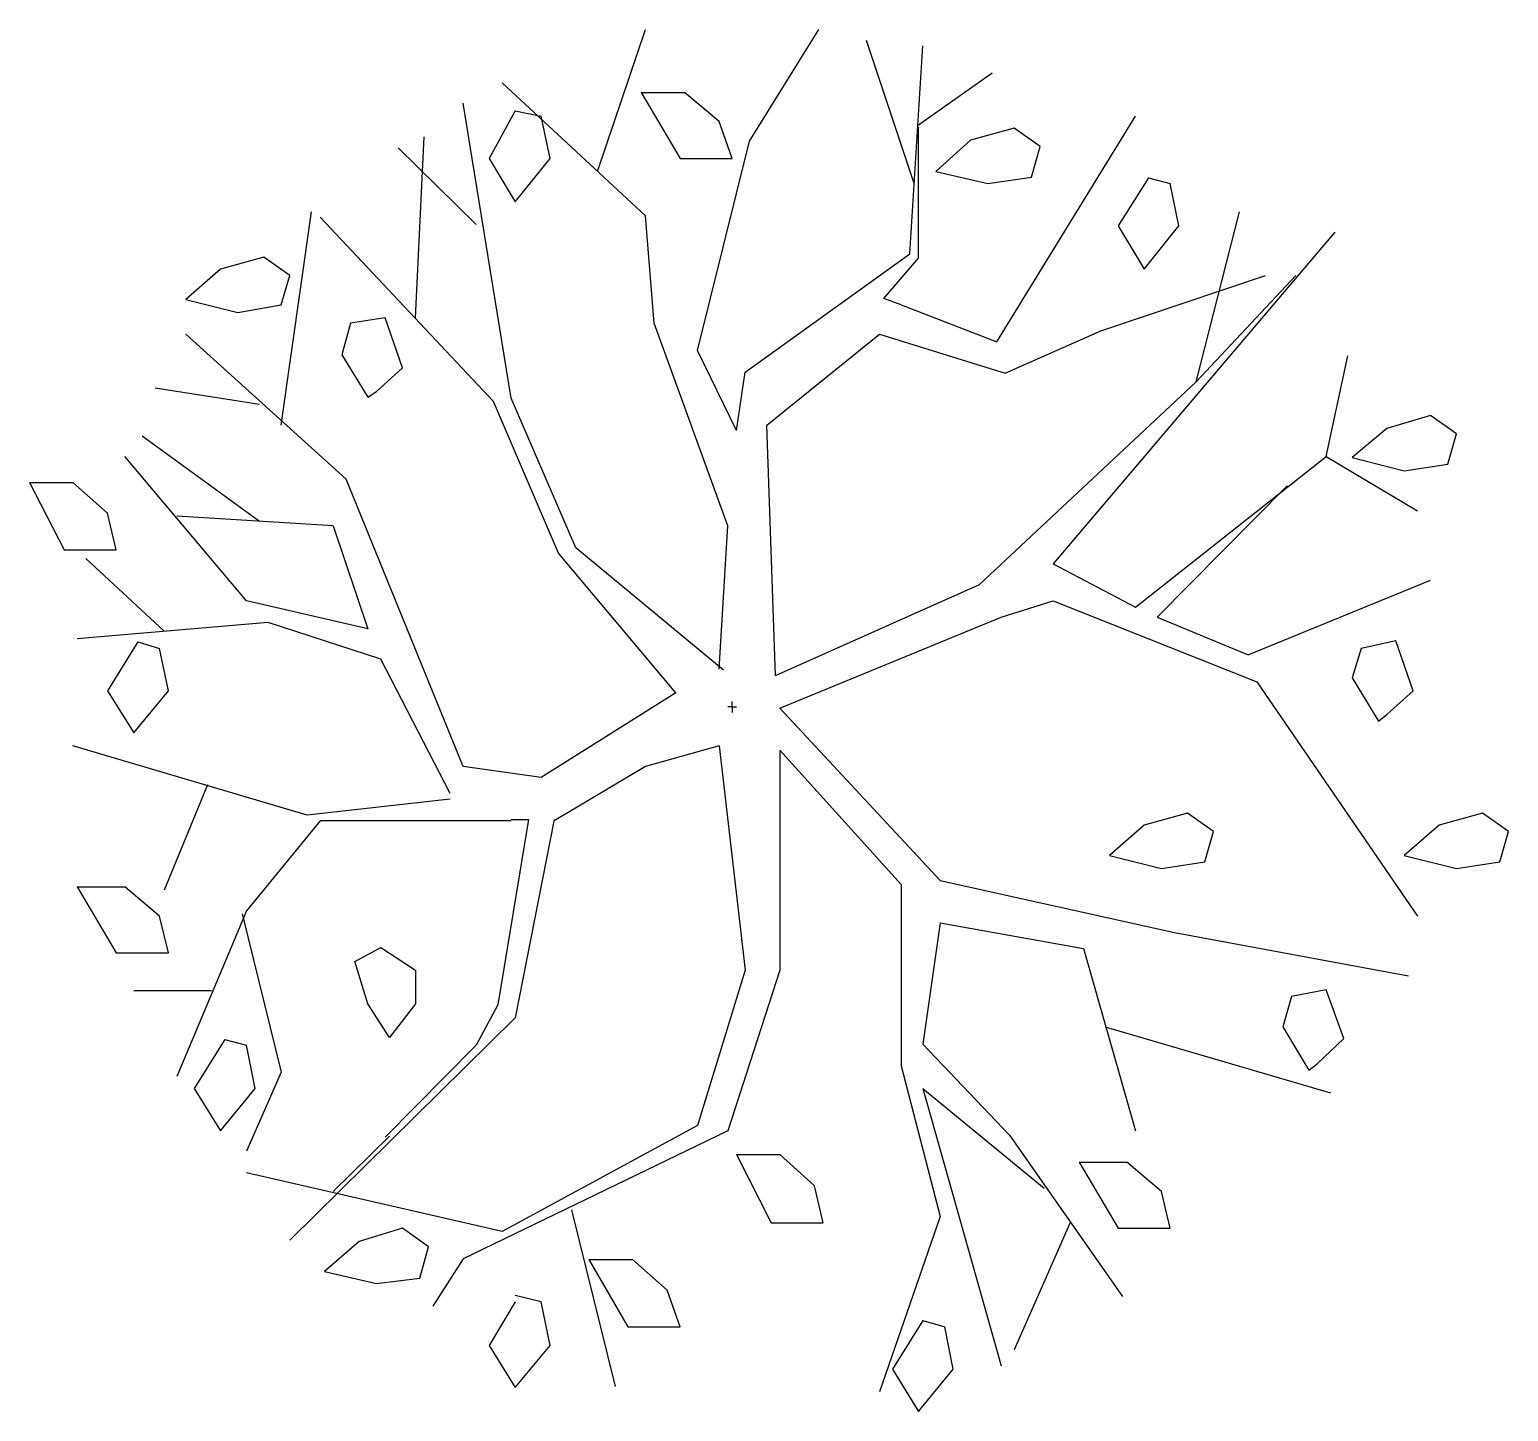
# Model space of a CAD drawing. Extents: x 325294 to 326360, y 69367 to 70363.
import ezdxf

# ---------------------------------------------------------------- set-up
doc = ezdxf.new("R2010")
doc.units = 0
doc.header["$MEASUREMENT"] = 0
doc.layers.get('0').update_dxf_attribs({"linetype": 'CONTINUOUS'})

msp = doc.modelspace()

# ---------------------------------------------------------------- linework, layer by layer
at = {"color": 7, "linetype": 'CONTINUOUS'}
for p, q in [((325703.5, 70261.3), (325737.8, 70362.9)), ((325812.8, 70282.4), (325862.8, 70362.9)), ((325931.6, 70251.9), (325897.2, 70355.1)), ((325928.5, 70201.2), (325937.8, 70351.2)), ((325934.7, 70294.1), (325987.8, 70331.6)), ((325737.8, 70228.5), (325634.7, 70324.6)), ((325734.7, 70317.6), (325766, 70317.6)), ((325734.7, 70317.6), (325762.8, 70269.9)), ((325791, 70296.5), (325766, 70317.6)), ((325641, 70097.3), (325606.6, 70309.8)), ((325644.1, 70304.3), (325625.3, 70269.9)), ((325644.1, 70304.3), (325662.8, 70300.4)), ((325669.1, 70269.9), (325662.8, 70300.4)), ((325991, 70137.9), (326091, 70300.4)), ((325800.3, 70269.9), (325791, 70296.5)), ((325934.7, 70198), (325934.7, 70292.6)), ((326003.5, 70291.8), (325972.2, 70283.2)), ((326022.2, 70278.5), (326003.5, 70291.8)), ((325572.2, 70155.1), (325578.5, 70285.5)), ((325775.3, 70131.6), (325812.8, 70282.4)), ((325972.2, 70283.2), (325947.2, 70260.5)), ((326016, 70256.6), (326022.2, 70278.5)), ((325616, 70222.3), (325559.7, 70277.7)), ((325625.3, 70269.9), (325644.1, 70238.7)), ((325644.1, 70238.7), (325669.1, 70269.9)), ((325762.8, 70269.9), (325800.3, 70269.9)), ((325947.2, 70260.5), (325984.7, 70251.9)), ((325984.7, 70251.9), (326016, 70256.6)), ((326100.3, 70255.9), (326078.5, 70221.5)), ((326100.3, 70255.9), (326116, 70251.9)), ((326122.2, 70221.5), (326116, 70251.9)), ((325475.3, 70077.7), (325497.2, 70231.6)), ((325628.5, 70094.9), (325503.5, 70227.7)), ((325744.1, 70151.2), (325737.8, 70228.5)), ((326134.7, 70109), (326166, 70231.6)), ((326234.7, 70216.8), (326031.6, 69977.7)), ((326078.5, 70221.5), (326097.2, 70190.2)), ((326097.2, 70190.2), (326122.2, 70221.5)), ((325462.8, 70198.8), (325431.6, 70190.2)), ((325481.6, 70185.5), (325462.8, 70198.8)), ((325809.7, 70116), (325928.5, 70201.2)), ((325909.7, 70169.1), (325934.7, 70198)), ((325431.6, 70190.2), (325406.6, 70168.4)), ((325475.3, 70164.4), (325481.6, 70185.5)), ((326066, 70145.7), (326184.7, 70185.5)), ((326134.7, 70109), (326206.6, 70185.5)), ((325406.6, 70168.4), (325444.1, 70159)), ((325444.1, 70159), (325475.3, 70164.4)), ((325922.2, 70164.4), (325909.7, 70169.1)), ((325922.2, 70164.4), (325991, 70137.9)), ((325525.3, 70151.2), (325519.1, 70128.5)), ((325550.3, 70155.1), (325525.3, 70151.2)), ((325562.8, 70119.1), (325550.3, 70155.1)), ((325797.2, 70005.1), (325744.1, 70151.2)), ((325522.2, 70038.7), (325406.6, 70143.4)), ((325825.3, 70077.7), (325906.6, 70143.4)), ((325906.6, 70143.4), (325997.2, 70115.2)), ((325997.2, 70115.2), (326066, 70145.7)), ((325803.5, 70073.8), (325775.3, 70131.6)), ((325519.1, 70128.5), (325537.8, 70098)), ((325544.1, 70101.9), (325562.8, 70119.1)), ((326228.5, 70055.1), (326244.1, 70127.7)), ((325803.5, 70073.8), (325809.7, 70116)), ((325978.5, 69962.9), (326134.7, 70109)), ((325459.7, 70092.6), (325384.7, 70104.3)), ((325537.8, 70098), (325544.1, 70101.9)), ((325687.8, 69989.4), (325641, 70097.3)), ((325675.3, 69985.5), (325628.5, 70094.9)), ((325831.6, 69897.3), (325825.3, 70077.7)), ((326303.5, 70084.8), (326272.2, 70075.4)), ((326322.2, 70071.5), (326303.5, 70084.8)), ((325459.7, 70008.2), (325375.3, 70069.9)), ((326272.2, 70075.4), (326247.2, 70054.3)), ((326316, 70049.6), (326322.2, 70071.5)), ((325450.3, 69951.2), (325362.8, 70055.1)), ((326091, 69946.5), (326228.5, 70055.1)), ((326228.5, 70055.1), (326294.1, 70016)), ((326247.2, 70054.3), (326284.7, 70044.9)), ((326284.7, 70044.9), (326316, 70049.6)), ((325294.1, 70036.3), (325325.3, 70036.3)), ((325294.1, 70036.3), (325319.1, 69987.9)), ((325350.3, 70014.4), (325325.3, 70036.3)), ((325606.6, 69831.6), (325522.2, 70038.7)), ((326106.6, 69939.4), (326200.3, 70034)), ((325356.6, 69987.9), (325350.3, 70014.4)), ((325512.8, 70005.1), (325400.3, 70012.1)), ((325512.8, 70005.1), (325537.8, 69930.9)), ((325791, 69901.9), (325797.2, 70005.1)), ((325319.1, 69987.9), (325356.6, 69987.9)), ((325391, 69929.3), (325334.7, 69981.6)), ((325759.7, 69884.8), (325675.3, 69985.5)), ((325794.1, 69901.2), (325687.8, 69989.4)), ((326031.6, 69977.7), (326091, 69946.5)), ((325831.6, 69897.3), (325978.5, 69962.9)), ((326172.2, 69912.1), (326303.5, 69966)), ((325537.8, 69930.9), (325450.3, 69951.2)), ((325994.1, 69939.4), (326031.6, 69951.2)), ((326031.6, 69951.2), (326178.5, 69892.6)), ((325834.7, 69873.8), (325994.1, 69939.4)), ((326106.6, 69939.4), (326172.2, 69912.1)), ((325466, 69935.5), (325328.5, 69923.8)), ((325547.2, 69909), (325466, 69935.5)), ((325372.2, 69921.5), (325350.3, 69886.3)), ((325372.2, 69921.5), (325387.8, 69916.8)), ((325394.1, 69886.3), (325387.8, 69916.8)), ((326253.5, 69916.8), (326247.2, 69895.7)), ((326278.5, 69922.3), (326253.5, 69916.8)), ((326291, 69886.3), (326278.5, 69922.3)), ((325597.2, 69812.1), (325547.2, 69909)), ((326247.2, 69895.7), (326266, 69864.4)), ((325350.3, 69886.3), (325369.1, 69855.9)), ((325369.1, 69855.9), (325394.1, 69886.3)), ((325759.7, 69884.8), (325662.8, 69823.8)), ((326178.5, 69892.6), (326294.1, 69723.8)), ((326272.2, 69869.1), (326291, 69886.3)), ((325800.3, 69874.6), (325797.2, 69874.6)), ((325800.3, 69874.6), (325800.3, 69878.5)), ((325800.3, 69874.6), (325803.5, 69874.6)), ((325800.3, 69874.6), (325800.3, 69870.7)), ((325950.3, 69749.6), (325834.7, 69873.8)), ((326266, 69864.4), (326272.2, 69869.1)), ((325494.1, 69796.5), (325325.3, 69846.5)), ((325791, 69846.5), (325737.8, 69831.6)), ((325791, 69846.5), (325809.7, 69684.8)), ((325834.7, 69843.4), (325922.2, 69746.5)), ((325834.7, 69843.4), (325834.7, 69684.8)), ((325662.8, 69823.8), (325606.6, 69831.6)), ((325737.8, 69831.6), (325672.2, 69792.6)), ((325422.2, 69818.4), (325391, 69742.6)), ((325597.2, 69808.2), (325494.1, 69796.5)), ((325503.5, 69792.6), (325450.3, 69727.7)), ((325641, 69792.6), (325503.5, 69792.6)), ((325653.5, 69793.4), (325631.6, 69659.8)), ((325641, 69793.4), (325653.5, 69793.4)), ((325672.2, 69793.4), (325644.1, 69650.4)), ((326097.2, 69789.4), (326072.2, 69767.6)), ((326128.5, 69798), (326097.2, 69789.4)), ((326147.2, 69784.8), (326128.5, 69798)), ((326309.7, 69789.4), (326284.7, 69767.6)), ((326341, 69798), (326309.7, 69789.4)), ((326359.7, 69784.8), (326341, 69798)), ((326141, 69762.9), (326147.2, 69784.8)), ((326353.5, 69762.9), (326359.7, 69784.8)), ((326072.2, 69767.6), (326109.7, 69758.2)), ((326284.7, 69767.6), (326322.2, 69758.2)), ((326109.7, 69758.2), (326141, 69762.9)), ((326322.2, 69758.2), (326353.5, 69762.9)), ((325922.2, 69746.5), (325922.2, 69616)), ((325950.3, 69749.6), (326119.1, 69712.1)), ((325328.5, 69744.9), (325362.8, 69744.9)), ((325328.5, 69744.9), (325356.6, 69697.3)), ((325387.8, 69723.8), (325362.8, 69744.9)), ((325450.3, 69727.7), (325400.3, 69608.2)), ((325447.2, 69725.4), (325475.3, 69611.3)), ((325394.1, 69697.3), (325387.8, 69723.8)), ((325950.3, 69719.1), (325937.8, 69631.6)), ((325950.3, 69719.1), (326053.5, 69700.4)), ((326119.1, 69712.1), (326287.8, 69680.9)), ((325356.6, 69697.3), (325394.1, 69697.3)), ((325528.5, 69691), (325547.2, 69701.2)), ((325547.2, 69701.2), (325572.2, 69684.8)), ((326053.5, 69700.4), (326091, 69569.1)), ((325537.8, 69660.5), (325528.5, 69691)), ((325572.2, 69684.8), (325572.2, 69660.5)), ((325809.7, 69684.8), (325775.3, 69573)), ((325834.7, 69684.8), (325797.2, 69569.1)), ((326228.5, 69670.7), (326203.5, 69666)), ((326241, 69635.5), (326228.5, 69670.7)), ((325425.3, 69669.9), (325369.1, 69669.9)), ((325553.5, 69636.3), (325537.8, 69660.5)), ((325572.2, 69660.5), (325553.5, 69636.3)), ((326203.5, 69666), (326197.2, 69644.1)), ((325644.1, 69650.4), (325481.6, 69490.2)), ((325631.6, 69659.8), (325616, 69630.9)), ((326069.1, 69644.1), (326231.6, 69596.5)), ((326197.2, 69644.1), (326216, 69612.9)), ((325434.7, 69634.8), (325412.8, 69599.6)), ((325434.7, 69634.8), (325450.3, 69630.9)), ((325456.6, 69599.6), (325450.3, 69630.9)), ((325616, 69630.9), (325550.3, 69564.4)), ((325937.8, 69631.6), (326000.3, 69566)), ((326222.2, 69617.6), (326241, 69635.5)), ((326216, 69612.9), (326222.2, 69617.6)), ((325475.3, 69611.3), (325450.3, 69554.3)), ((325922.2, 69616), (325950.3, 69507.4)), ((325412.8, 69599.6), (325431.6, 69569.1)), ((325431.6, 69569.1), (325456.6, 69599.6)), ((325937.8, 69599.6), (325994.1, 69399.6)), ((325937.8, 69599.6), (326025.3, 69527.7)), ((325553.5, 69565.2), (325512.8, 69525.4)), ((325797.2, 69569.1), (325606.6, 69476.9)), ((325775.3, 69573), (325634.7, 69496.5)), ((326000.3, 69566), (326081.6, 69449.6)), ((325803.5, 69551.9), (325828.5, 69502.7)), ((325803.5, 69551.9), (325834.7, 69551.9)), ((325859.7, 69529.3), (325834.7, 69551.9)), ((326050.3, 69546.5), (326084.7, 69546.5)), ((326050.3, 69546.5), (326078.5, 69498.8)), ((326109.7, 69525.4), (326084.7, 69546.5)), ((325634.7, 69496.5), (325450.3, 69538.7)), ((325866, 69502.7), (325859.7, 69529.3)), ((326116, 69498.8), (326109.7, 69525.4)), ((325684.7, 69512.1), (325716, 69384.8)), ((325828.5, 69502.7), (325866, 69502.7)), ((325950.3, 69507.4), (325906.6, 69380.9)), ((326044.1, 69503.5), (326003.5, 69411.3)), ((325531.6, 69489.4), (325506.6, 69467.6)), ((325562.8, 69498.8), (325531.6, 69489.4)), ((325581.6, 69485.5), (325562.8, 69498.8)), ((326078.5, 69498.8), (326116, 69498.8)), ((325575.3, 69462.9), (325581.6, 69485.5)), ((325606.6, 69476.9), (325584.7, 69442.6)), ((325697.2, 69476.2), (325725.3, 69427.7)), ((325697.2, 69476.2), (325728.5, 69476.2)), ((325753.5, 69454.3), (325728.5, 69476.2)), ((325506.6, 69467.6), (325544.1, 69459)), ((325544.1, 69459), (325575.3, 69462.9)), ((325662.8, 69445.7), (325644.1, 69450.4)), ((325762.8, 69427.7), (325753.5, 69454.3)), ((325644.1, 69445.7), (325625.3, 69414.4)), ((325669.1, 69414.4), (325662.8, 69445.7)), ((325725.3, 69427.7), (325762.8, 69427.7)), ((325937.8, 69432.4), (325916, 69397.3)), ((325937.8, 69432.4), (325953.5, 69427.7)), ((325959.7, 69397.3), (325953.5, 69427.7)), ((325625.3, 69414.4), (325644.1, 69384)), ((325644.1, 69384), (325669.1, 69414.4)), ((325916, 69397.3), (325934.7, 69366.8)), ((325934.7, 69366.8), (325959.7, 69397.3))]:
    msp.add_line(p, q, dxfattribs=at)

doc.saveas('drawing.dxf')
